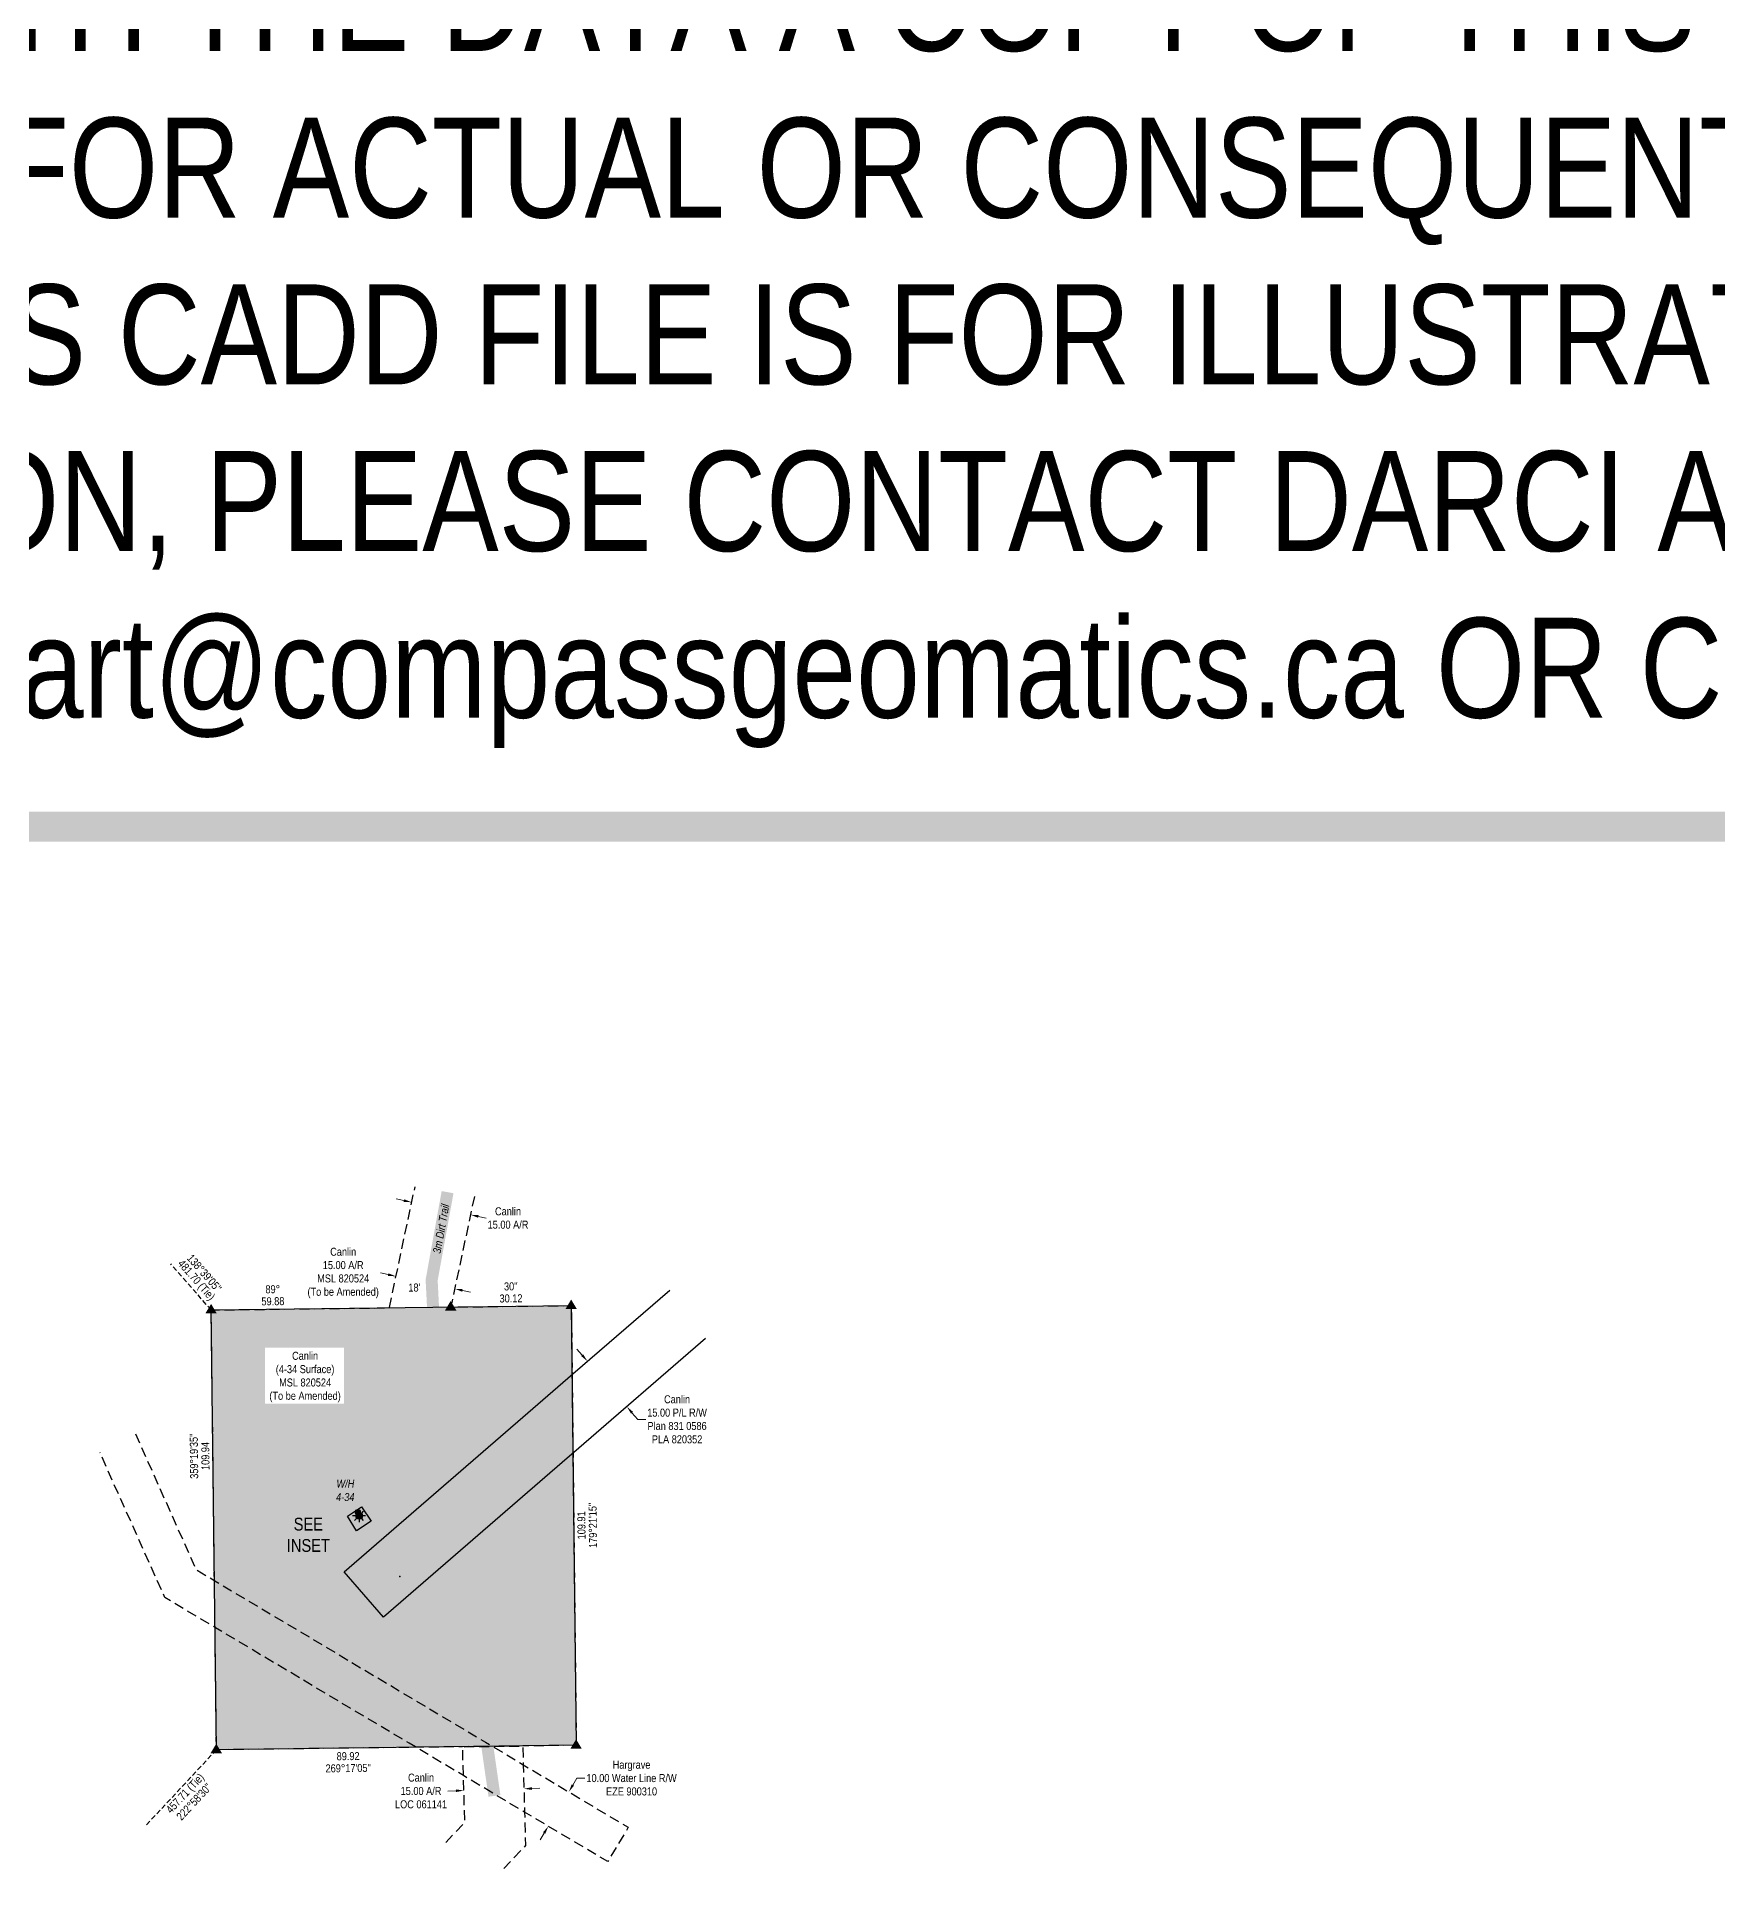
# Model space of a CAD drawing. Extents: x 543710 to 551603, y 5581272 to 5585858.
# Drawn here: x 547405 to 549504, y 5581282 to 5583570 of the extents above; entities that cross this region are included whole.
import ezdxf
from ezdxf.enums import TextEntityAlignment as Align

# ---------------------------------------------------------------- set-up
doc = ezdxf.new("R2010")
doc.units = 0
doc.header["$LTSCALE"] = 5
doc.header["$PDSIZE"] = 0.5
for name, pattern in [('foc-ACCESSROAD', [3.75, 2.5, -1.25]), ('foc-FLOWLINE', [3.75, 2.5, -1.25]), ('foc-TIELINE', [1.875, 1.25, -0.625])]:
    doc.linetypes.add(name, pattern=pattern)
doc.layers.get('Defpoints').update_dxf_attribs({"color": 9})
for name, color, linetype in [('AS-FENCE', 48, 'foc-FENCE'), ('AS-ROADS', 254, 'Continuous'), ('AS-SYMBOL', 7, 'Continuous'), ('C-AR', 13, 'foc-ACCESSROAD'), ('C-CLOSURE', 7, 'Continuous'), ('C-RW', 13, 'Continuous'), ('C-WS', 13, 'foc-ACCESSROAD'), ('C-WS-S', 8, 'Continuous'), ('DETAIL-T', 7, 'Continuous'), ('F-FLOWLINE', 190, 'foc-FLOWLINE'), ('L-BD1', 253, 'Continuous'), ('L-MON', 1, 'Continuous'), ('L-TIE', 7, 'foc-TIELINE'), ('L-TIE-T', 7, 'Continuous'), ('P-PROPOSED', 10, 'Continuous'), ('P-PROPOSED-H', 21, 'Continuous')]:
    doc.layers.add(name, color=color, linetype=linetype)
for name, color, linetype, lineweight in [('AS-GENERAL', 48, 'Continuous', 18), ('C-AR-T', 13, 'Continuous', 9), ('C-RW-T', 13, 'Continuous', 9), ('C-WS-T', 13, 'Continuous', 9), ('F-EZE-T', 190, 'Continuous', 9)]:
    doc.layers.add(name, color=color, linetype=linetype, lineweight=lineweight)
doc.layers.add('AS-PIPE-AG', color=7, linetype='Continuous', true_color=0x7d00fa)
doc.layers.add('oil_and_gas_wells_pt', color=7, linetype='Continuous', true_color=0xad5f21)
doc.layers.add('DISCLAIMER', color=7, linetype='Continuous', plot=False)
doc.styles.add('80', font='ARIALN.TTF', dxfattribs={"height": 10})
doc.styles.add('80CG', font='ARIALN.TTF', dxfattribs={"height": 10})
doc.styles.add('80L', font='ARIALN.TTF', dxfattribs={"height": 10})
doc.styles.add('foc-LtypeFont', font='ARIALN.TTF', dxfattribs={"height": 7.35})
doc.linetypes.add('foc-FENCE', pattern='A,10,-1,["X",foc-LtypeFont,S=0.2,R=0,X=-0.625,Y=-0.75],-1.24', length=12.24)
doc.dimstyles.new('Compass 5 000', dxfattribs={"dimscale": 5, "dimtxt": 9, "dimasz": 2, "dimexe": 0.2, "dimexo": 0.0625, "dimgap": 0.5, "dimtad": 0, "dimtih": 1, "dimtoh": 1, "dimzin": 0, "dimdsep": 46, "dimtxsty": '80CG', "dimcen": 0.1, "dimse1": 1, "dimse2": 1, "dimclrd": 256, "dimclrt": 256, "dimaunit": 1, "dimadec": 4, "dimazin": 0, "dimtfac": 0.06, "dimtofl": 0, "dimtmove": 0, "dimatfit": 1, "dimfxl": 0.2, "dimtolj": 1, "dimtzin": 0, "dimlwd": -1, "dimarcsym": 0})

# ---------------------------------------------------------------- blocks, each defined once
blk = doc.blocks.new('RISER')
h = blk.add_hatch(color=255)
h.dxf.hatch_style = 1
edge = h.paths.add_edge_path()
edge.add_arc((0, 0), 0.7, 0, 360)
blk.add_hatch(color=13).paths.add_polyline_path([(0.58, -0.15), (-0.58, -0.15, 0.774597)])
at = {"color": 13}
blk.add_line((-0.58, -0.15), (0.58, -0.15), dxfattribs=at)
blk.add_circle((0, 0), 0.6, dxfattribs=at)
blk = doc.blocks.new('GAS')
h = blk.add_hatch(color=255)
h.dxf.hatch_style = 1
edge = h.paths.add_edge_path()
edge.add_arc((0, 0), 0.9, 0, 360)
for p, q in [((-0.81, 0), (-1.62, 0)), ((-0.57, 0.57), (-1.14, 1.14)), ((0, 0.81), (0, 1.62)), ((0.57, 0.57), (1.14, 1.14)), ((1.62, 0), (0.81, 0)), ((-0.57, -0.57), (-1.14, -1.14)), ((0, -0.81), (0, -1.62)), ((1.14, -1.14), (0.57, -0.57))]:
    blk.add_line(p, q)
blk.add_circle((0, 0), 0.8)
blk = doc.blocks.new('STRIA')
blk.add_hatch(color=255).paths.add_polyline_path([(-0.04, 1.52), (-1.47, -0.87), (1.39, -0.87)])
blk = doc.blocks.new('STRIAA')
blk.add_blockref('STRIA', (0, 0))
blk = doc.blocks.new('STRIB')
at = {"color": 1}
blk.add_solid([(-1.12, -0.67), (-0.04, 1.13), (1.04, -0.67)], dxfattribs=at)
blk = doc.blocks.new('STRIBB')
blk.add_blockref('STRIB', (0, 0))
blk = doc.blocks.new('STRICC')
for name in ['STRIAA', 'STRIBB']:
    blk.add_blockref(name, (0, 0))
blk = doc.blocks.new('fdspike')
blk.add_blockref('STRICC', (0, 0))
blk = doc.blocks.new('TRIA')
blk.add_hatch(color=255).paths.add_polyline_path([(-0.04, 1.52), (-1.47, -0.87), (1.39, -0.87)])
blk = doc.blocks.new('TRIAA')
blk.add_blockref('TRIA', (0, 0))
blk = doc.blocks.new('TRIB')
at = {"color": 1}
blk.add_lwpolyline([(-1.12, -0.67), (-0.04, 1.13), (1.04, -0.67)], close=True, dxfattribs=at)
blk = doc.blocks.new('TRIBB')
blk.add_blockref('TRIB', (0, 0))
blk = doc.blocks.new('TRICC')
for name in ['TRIAA', 'TRIBB']:
    blk.add_blockref(name, (0, 0))
blk = doc.blocks.new('plspike')
blk.add_blockref('TRICC', (0, 0))
blk = doc.blocks.new('*D57')
at = {"layer": 'C-AR-T', "transparency": 16777216}
for p, q in [((547844.4, 5582023.3), (547834.6, 5582025.4)), ((547937.3, 5582003.5), (547947, 5582001.4))]:
    blk.add_line(p, q, dxfattribs=at)
for points in [[(547844.7, 5582024.9), (547844, 5582021.7), (547854.2, 5582021.2)], [(547937.6, 5582005.1), (547936.9, 5582001.9), (547927.5, 5582005.6)]]:
    blk.add_solid(points, dxfattribs=at)
at = {"layer": 'Defpoints', "color": 0, "transparency": 16777216}
for p in [(547870.9, 5582099.9), (547944.2, 5582084.2), (547927.5, 5582005.6)]:
    blk.add_point(p, dxfattribs=at)
at = {"layer": 'C-AR-T', "transparency": 16777216, "insert": (547788.2, 5582025.4), "char_height": 10, "attachment_point": 5, "style": '80CG'}
blk.add_mtext('\\A1;Canlin\\P15.00 A/R\\PMSL 820524\\P(To be Amended)', dxfattribs=at)
blk = doc.blocks.new('*D58')
at = {"layer": 'C-AR-T', "transparency": 16777216}
for p, q in [((547864.1, 5582115.8), (547854.3, 5582117.9)), ((547956.9, 5582096), (547966.7, 5582094))]:
    blk.add_line(p, q, dxfattribs=at)
for points in [[(547864.4, 5582117.4), (547863.7, 5582114.2), (547873.8, 5582113.7)], [(547957.3, 5582097.7), (547956.6, 5582094.4), (547947.2, 5582098.1)]]:
    blk.add_solid(points, dxfattribs=at)
at = {"layer": 'Defpoints', "color": 0, "transparency": 16777216}
for p in [(547873.8, 5582113.7), (547855.1, 5582025.6), (547928.4, 5582010)]:
    blk.add_point(p, dxfattribs=at)
at = {"layer": 'C-AR-T', "transparency": 16777216, "insert": (547994, 5582094), "char_height": 10, "attachment_point": 5, "style": '80CG'}
blk.add_mtext('\\A1;Canlin\\P15.00 A/R', dxfattribs=at)
blk = doc.blocks.new('*D59')
at = {"layer": 'C-RW-T', "transparency": 16777216}
for p, q in [((548086.7, 5581922.6), (548080.1, 5581930.2)), ((548148.8, 5581850.8), (548156, 5581842.5)), ((548156, 5581842.5), (548166, 5581842.5))]:
    blk.add_line(p, q, dxfattribs=at)
for points in [[(548087.9, 5581923.7), (548085.4, 5581921.6), (548093.2, 5581915.1)], [(548150.1, 5581851.9), (548147.6, 5581849.7), (548142.3, 5581858.4)]]:
    blk.add_solid(points, dxfattribs=at)
at = {"layer": 'Defpoints', "color": 0, "transparency": 16777216}
for p in [(548108.1, 5581927.9), (548157.1, 5581871.2), (548142.3, 5581858.4)]:
    blk.add_point(p, dxfattribs=at)
at = {"layer": 'C-RW-T', "transparency": 16777216, "insert": (548205.1, 5581842.5), "char_height": 10, "attachment_point": 5, "style": '80CG'}
blk.add_mtext('\\A1;Canlin\\P15.00 P/L R/W\\PPlan 831 0586\\PPLA 820352', dxfattribs=at)
blk = doc.blocks.new('*D60')
at = {"layer": 'C-AR-T', "transparency": 16777216}
for p, q in [((547928.9, 5581378.5), (547918.9, 5581378.2)), ((548023.9, 5581381.3), (548033.9, 5581381.6))]:
    blk.add_line(p, q, dxfattribs=at)
for points in [[(547928.9, 5581380.2), (547929, 5581376.9), (547938.9, 5581378.8)], [(548023.8, 5581383), (548023.9, 5581379.6), (548013.9, 5581381)]]:
    blk.add_solid(points, dxfattribs=at)
at = {"layer": 'Defpoints', "color": 0, "transparency": 16777216}
for p in [(547938.9, 5581378.8), (547938.9, 5581377.8), (548013.9, 5581379.9)]:
    blk.add_point(p, dxfattribs=at)
at = {"layer": 'C-AR-T', "transparency": 16777216, "insert": (547885.4, 5581378.2), "char_height": 10, "attachment_point": 5, "style": '80CG'}
blk.add_mtext('\\A1;Canlin\\P15.00 A/R\\PLOC 061141', dxfattribs=at)
blk = doc.blocks.new('*D61')
at = {"layer": 'Defpoints', "color": 0, "transparency": 16777216}
for p in [(548069.9, 5581377.1), (548076.7, 5581373.1), (548051.1, 5581330.2)]:
    blk.add_point(p, dxfattribs=at)
at = {"layer": 'F-EZE-T', "transparency": 16777216}
for p, q in [((548075, 5581385.7), (548080.1, 5581394.3)), ((548080.1, 5581394.3), (548090.1, 5581394.3)), ((548039.1, 5581325.7), (548034, 5581317.1))]:
    blk.add_line(p, q, dxfattribs=at)
for points in [[(548073.6, 5581386.6), (548076.4, 5581384.9), (548069.9, 5581377.1)], [(548037.7, 5581326.5), (548040.6, 5581324.8), (548044.3, 5581334.2)]]:
    blk.add_solid(points, dxfattribs=at)
at = {"layer": 'F-EZE-T', "transparency": 16777216, "insert": (548148.3, 5581394.3), "char_height": 10, "attachment_point": 5, "style": '80CG'}
blk.add_mtext('\\A1;Hargrave\\P10.00 Water Line R/W\\PEZE 900310', dxfattribs=at)
blk = doc.blocks.new('Disclaimer_Legal')
at = {"layer": 'DISCLAIMER', "color": 254, "flags": 128}
blk.add_lwpolyline([(-3612.9, -1104.6, 37.5, 37.5, 0), (4096.1, -1104.6, 37.5, 37.5, 0.414214), (4171.1, -1029.6, 37.5, 37.5, 0), (4171.1, 2078.7, 37.5, 0, 0.414214), (4096.1, 2153.7, 0, 0, 0), (-3612.9, 2153.7, 0, 0, 0.414214), (-3687.9, 2078.7, 0, 0, 0), (-3687.9, -1029.6, 0, 37.5, 0.414214)], format="xyseb", close=True, dxfattribs=at)
at = {"layer": 'DISCLAIMER', "color": 254, "insert": (241.6, 533.9), "char_height": 125, "width": 7717.568, "attachment_point": 5, "style": '80'}
blk.add_mtext('NOTICE TO THE CORPORATION, PERSON &/OR PERSONS REGARDING THIS COMPUTER AIDED DESIGN AND DRAFTING (CADD) FILES. ACCEPTANCE OF THE CADD DATA IS BASED ON THE FOLLOWING DISCLAIMER WHICH COVERS ALL CADD DATA RECIEVED FROM COMPASS GEOMATICS LTD.\\P{\\fArial Narrow|b1|i0|c0|p34;DISCLAIMER}\\PCOMPASS GEOMATICS LTD. MAKES NO REPRESENTATION OR WARRANTIES, EXPRESS OR IMPLIED, WITH RESPECT TO THE REUSE OF THE DATA PROVIDED HEREWITH, REGARDLESS OF ITS FORMAT OR THE MEANS OF ITS TRANSMISSION. THERE IS NO GUARANTEE OR REPRESENTATION TO THE USER AS TO THE ACCURACY, CURRENCY, SUITABILITY OR RELIABILITY OF THIS DATA FOR ANY PURPOSE. THE USER ACCEPTS THE DATA "AS IS", AND ASSUMES ALL RISKS ASSOCIATED WITH ITS USE. BY ACCEPTANCE OF THIS DATA, THE USER AGREES NOT TO TRANSMIT THIS DATA OR PROVIDE ACCESS OR ANY PART OF IT TO ANOTHER PARTY UNLESS THE USER SHALL INCLUDE WITH THE DATA A COPY OF THIS DISCLAIMER. COMPASS GEOMATICS LTD. ASSUMES NO RESPONSIBILITY FOR ACTUAL OR CONSEQUENTIAL DAMAGE AS A RESULT OF ANY USER\'S RELIANCE ON THIS DATA. THIS CADD FILE IS FOR ILLUSTRATION PURPOSES ONLY.\\PIF YOU REQUIRE MORE ACCURATE INFORMATION, PLEASE CONTACT DARCI ANGLEHART AT COMPASS GEOMATICS LTD. VIA EMAIL: darci.anglehart@compassgeomatics.ca OR CELL: 506-961-7292', dxfattribs=at)

msp = doc.modelspace()

# ---------------------------------------------------------------- hatches: boundary and pattern name
at = {"layer": 'P-PROPOSED-H'}
h = msp.add_hatch(color=256, dxfattribs=at)
h.dxf.hatch_style = 1
h.paths.add_polyline_path([(547623.457, 5581979.126), (548073.067, 5581984.556), (548079.257, 5581435.321), (547629.922, 5581429.716)])

# ---------------------------------------------------------------- linework, layer by layer
at = {"layer": 'AS-FENCE', "flags": 128}
msp.add_lwpolyline([(547822.962, 5581715.316), (547804.857, 5581703.391), (547793.687, 5581721.431), (547811.167, 5581733.146), (547822.962, 5581715.316)], dxfattribs=at)
at = {"layer": 'AS-PIPE-AG', "flags": 128}
msp.add_lwpolyline([(547807.032, 5581722.086), (547805.102, 5581720.646), (547803.992, 5581725.861), (547806.497, 5581726.736)], dxfattribs=at)
at = {"layer": 'AS-ROADS', "const_width": 14.993, "flags": 128}
msp.add_lwpolyline([(547918.55, 5582126.308), (547898.657, 5582016.446), (547902.797, 5581935.061), (547960.692, 5581486.006), (547977.072, 5581372.151)], dxfattribs=at)
at = {"layer": 'C-AR', "flags": 128}
msp.add_lwpolyline([(547916.223, 5581313.845), (547940.062, 5581339.006), (547938.367, 5581397.428), (547937.321, 5581433.55), (548012.324, 5581434.486), (548013.002, 5581411.069), (548014.715, 5581351.876), (548015.926, 5581310.043), (547988.948, 5581281.567)], dxfattribs=at)
at = {"layer": 'C-RW'}
msp.add_lwpolyline([(548240.549, 5581943.369), (548076.077, 5581801.093), (548067.787, 5581793.925), (547838.376, 5581595.273), (547789.324, 5581651.961), (548018.742, 5581850.605), (548074.866, 5581899.181), (548195.889, 5582003.929)], dxfattribs=at)
at = {"layer": 'C-WS', "flags": 128}
msp.add_lwpolyline([(547952.016, 5582120.864), (547922.612, 5581982.786), (548073.067, 5581984.556), (548079.257, 5581435.321), (548012.324, 5581434.486), (547937.321, 5581433.55), (547629.922, 5581429.716), (547623.457, 5581979.126), (547845.76, 5581981.81), (547877.98, 5582133.17)], dxfattribs=at)
at = {"layer": 'F-FLOWLINE', "flags": 128}
msp.add_lwpolyline([(547528.705, 5581824.472), (547604.658, 5581654.715), (547628.016, 5581640.777), (547966.009, 5581439.11), (548013.002, 5581411.069), (548144.115, 5581332.842), (548118.52, 5581289.944), (548014.715, 5581351.876), (547938.367, 5581397.428), (547870.465, 5581437.943), (547628.742, 5581582.175), (547565.507, 5581619.902), (547484.374, 5581801.237)], dxfattribs=at)
at = {"layer": 'L-TIE'}
msp.add_line((547629.922, 5581429.716), (547541.642, 5581334.964), dxfattribs=at)
at = {"layer": 'L-TIE', "flags": 128}
msp.add_lwpolyline([(547623.457, 5581979.126), (547572.806, 5582036.681)], dxfattribs=at)
at = {"layer": 'oil_and_gas_wells_pt'}
msp.add_point((547858.767, 5581646.056), dxfattribs=at)
at = {"layer": 'P-PROPOSED', "flags": 128}
msp.add_lwpolyline([(547623.457, 5581979.126), (548073.067, 5581984.556), (548079.257, 5581435.321), (547629.922, 5581429.716)], close=True, dxfattribs=at)

# ---------------------------------------------------------------- block references
at = {"layer": 'AS-SYMBOL', "color": 4, "xscale": 5, "yscale": 5, "zscale": 5}
msp.add_blockref('RISER', (547806.512, 5581726.741), dxfattribs=at)
at = {"layer": 'C-CLOSURE', "color": 6, "xscale": 0.99950818, "yscale": 0.99950818, "zscale": 0.99950818}
msp.add_blockref('Disclaimer_Legal', (547414.855, 5583686.842), dxfattribs=at)
at = {"layer": 'C-WS-S', "color": 4, "xscale": 5, "yscale": 5, "zscale": 5}
msp.add_blockref('GAS', (547808.067, 5581721.981), dxfattribs=at)
at = {"layer": 'L-MON', "color": 4, "xscale": 5, "yscale": 5, "zscale": 5}
for name, p in [('fdspike', (547623.457, 5581979.126)), ('plspike', (547922.612, 5581982.786)), ('fdspike', (548073.067, 5581984.556)), ('fdspike', (547629.922, 5581429.716)), ('fdspike', (548079.257, 5581435.321))]:
    msp.add_blockref(name, p, dxfattribs=at)

# ---------------------------------------------------------------- texts
at = {"layer": 'AS-GENERAL', "insert": (547899.946, 5582050.842), "char_height": 9.99508, "attachment_point": 1, "rotation": 79.736226, "style": '80L'}
msp.add_mtext_dynamic_manual_height_columns('{\\fArial Narrow|b0|i1|c0|p34;3m Dirt Trail}', width=62.9513, gutter_width=50, heights=[0], dxfattribs=at)
at = {"layer": 'C-WS-T', "insert": (547779.067, 5581767.105), "char_height": 10.00011, "attachment_point": 1, "style": '80L'}
msp.add_mtext_dynamic_manual_height_columns('\\pi0.77184;{\\fArial Narrow|b0|i1|c0|p34;W/H\\P\\pi0.24659;4-34}', width=22.74445, gutter_width=50, heights=[0], dxfattribs=at)
at = {"layer": 'DETAIL-T', "color": 3, "insert": (547744.718, 5581698.181), "char_height": 15.9921, "width": 53.76519, "attachment_point": 5, "style": '80CG'}
msp.add_mtext('SEE\\PINSET', dxfattribs=at)
at = {"layer": 'L-BD1', "style": '80L'}
for s, height, rotation, p in [('89°', 9.9951, 0.7009, (547700.285, 5582005.066)), ("18'", 9.9951, 0.674, (547877.045, 5582007.177)), ("30''", 9.9951, 0.674, (547997.545, 5582008.656)), ('59.88', 9.9951, 0.7009, (547700.469, 5581990.075)), ('30.12', 9.9951, 0.674, (547997.722, 5581993.665)), ("359°19'35''", 9.99508, 90.6742, (547601.865, 5581796.592)), ('109.94', 9.9951, 90.6742, (547616.107, 5581796.759)), ("179°21'15''", 9.99508, 90.6457, (548099.898, 5581710.206)), ('109.91', 9.9951, 90.6457, (548085.656, 5581710.045)), ("269°17'05''", 9.99508, 0.7147, (547794.544, 5581406.779)), ('89.92', 9.9951, 0.7147, (547794.357, 5581421.771))]:
    msp.add_text(s, height=height, rotation=rotation, dxfattribs=at).set_placement(p, align=Align.MIDDLE)
at = {"layer": 'L-TIE-T', "style": '80L'}
for s, rotation, p in [('481.70 (Tie)', 311.349, (547604.183, 5582015.854)), ("138°39'05''", 311.349, (547614.875, 5582025.264)), ('457.71 (Tie)', 47.025, (547591.524, 5581374.573)), ("222°58'30''", 47.025, (547601.945, 5581364.864))]:
    msp.add_text(s, height=9.99508, rotation=rotation, dxfattribs=at).set_placement(p, align=Align.MIDDLE)

# ---------------------------------------------------------------- dimensions: what is measured, and where the dimension line sits
at = {"layer": 'C-AR-T'}
for base, p1, p2, angle, text, picture, middle in [((547873.844, 5582113.737), (547928.411, 5582010.017), (547855.087, 5582025.626), 167.98269, 'Canlin\\P15.00 A/R', '*D58', (547994.011, 5582093.965)), ((547927.47, 5582005.6), (547870.9, 5582099.861), (547944.219, 5582084.248), 347.978149, 'Canlin\\P15.00 A/R\\PMSL 820524\\P(To be Amended)', '*D57', (547788.208, 5582025.379)), ((547938.907, 5581378.827), (548013.903, 5581379.942), (547938.938, 5581377.768), 181.661481, 'Canlin\\P15.00 A/R\\PLOC 061141', '*D60', (547885.402, 5581378.247))]:
    dim = msp.add_linear_dim(base=base, p1=p1, p2=p2, angle=angle, text=text, dimstyle='Compass 5 000', dxfattribs=at)
    dim.commit()
    dim.dimension.update_dxf_attribs({"geometry": picture, "text_midpoint": middle, "dimtype": 161})
at = {"layer": 'C-RW-T'}
dim = msp.add_linear_dim(base=(548142.291, 5581858.371), p1=(548108.067, 5581927.918), p2=(548157.127, 5581871.205), angle=310.861339, text='Canlin\\P15.00 P/L R/W\\PPlan 831 0586\\PPLA 820352', dimstyle='Compass 5 000', dxfattribs=at)
dim.commit()
dim.dimension.update_dxf_attribs({"geometry": '*D59', "text_midpoint": (548205.085, 5581842.524), "dimtype": 161})
at = {"layer": 'F-EZE-T'}
dim = msp.add_linear_dim(base=(548069.863, 5581377.144), p1=(548051.073, 5581330.184), p2=(548076.668, 5581373.083), angle=59.178161, text='Hargrave\\P10.00 Water Line R/W\\PEZE 900310', dimstyle='Compass 5 000', dxfattribs=at)
dim.commit()
dim.dimension.update_dxf_attribs({"geometry": '*D61', "text_midpoint": (548148.296, 5581394.319), "dimtype": 161})

# ---------------------------------------------------------------- next in the draw order: texts
at = {"layer": 'C-WS-T', "insert": (547695.641, 5581926.905), "char_height": 10.00011, "attachment_point": 1, "style": '80L', "bg_fill": 2}
msp.add_mtext_dynamic_manual_height_columns('\\pi28.739;Canlin\\P\\pi8.3802;(4-34 Surface)\\P\\pi12.524;MSL 820524\\P\\pi0.41627;(To be Amended)', width=88.59612, gutter_width=50, heights=[0], dxfattribs=at)

doc.saveas('drawing.dxf')
